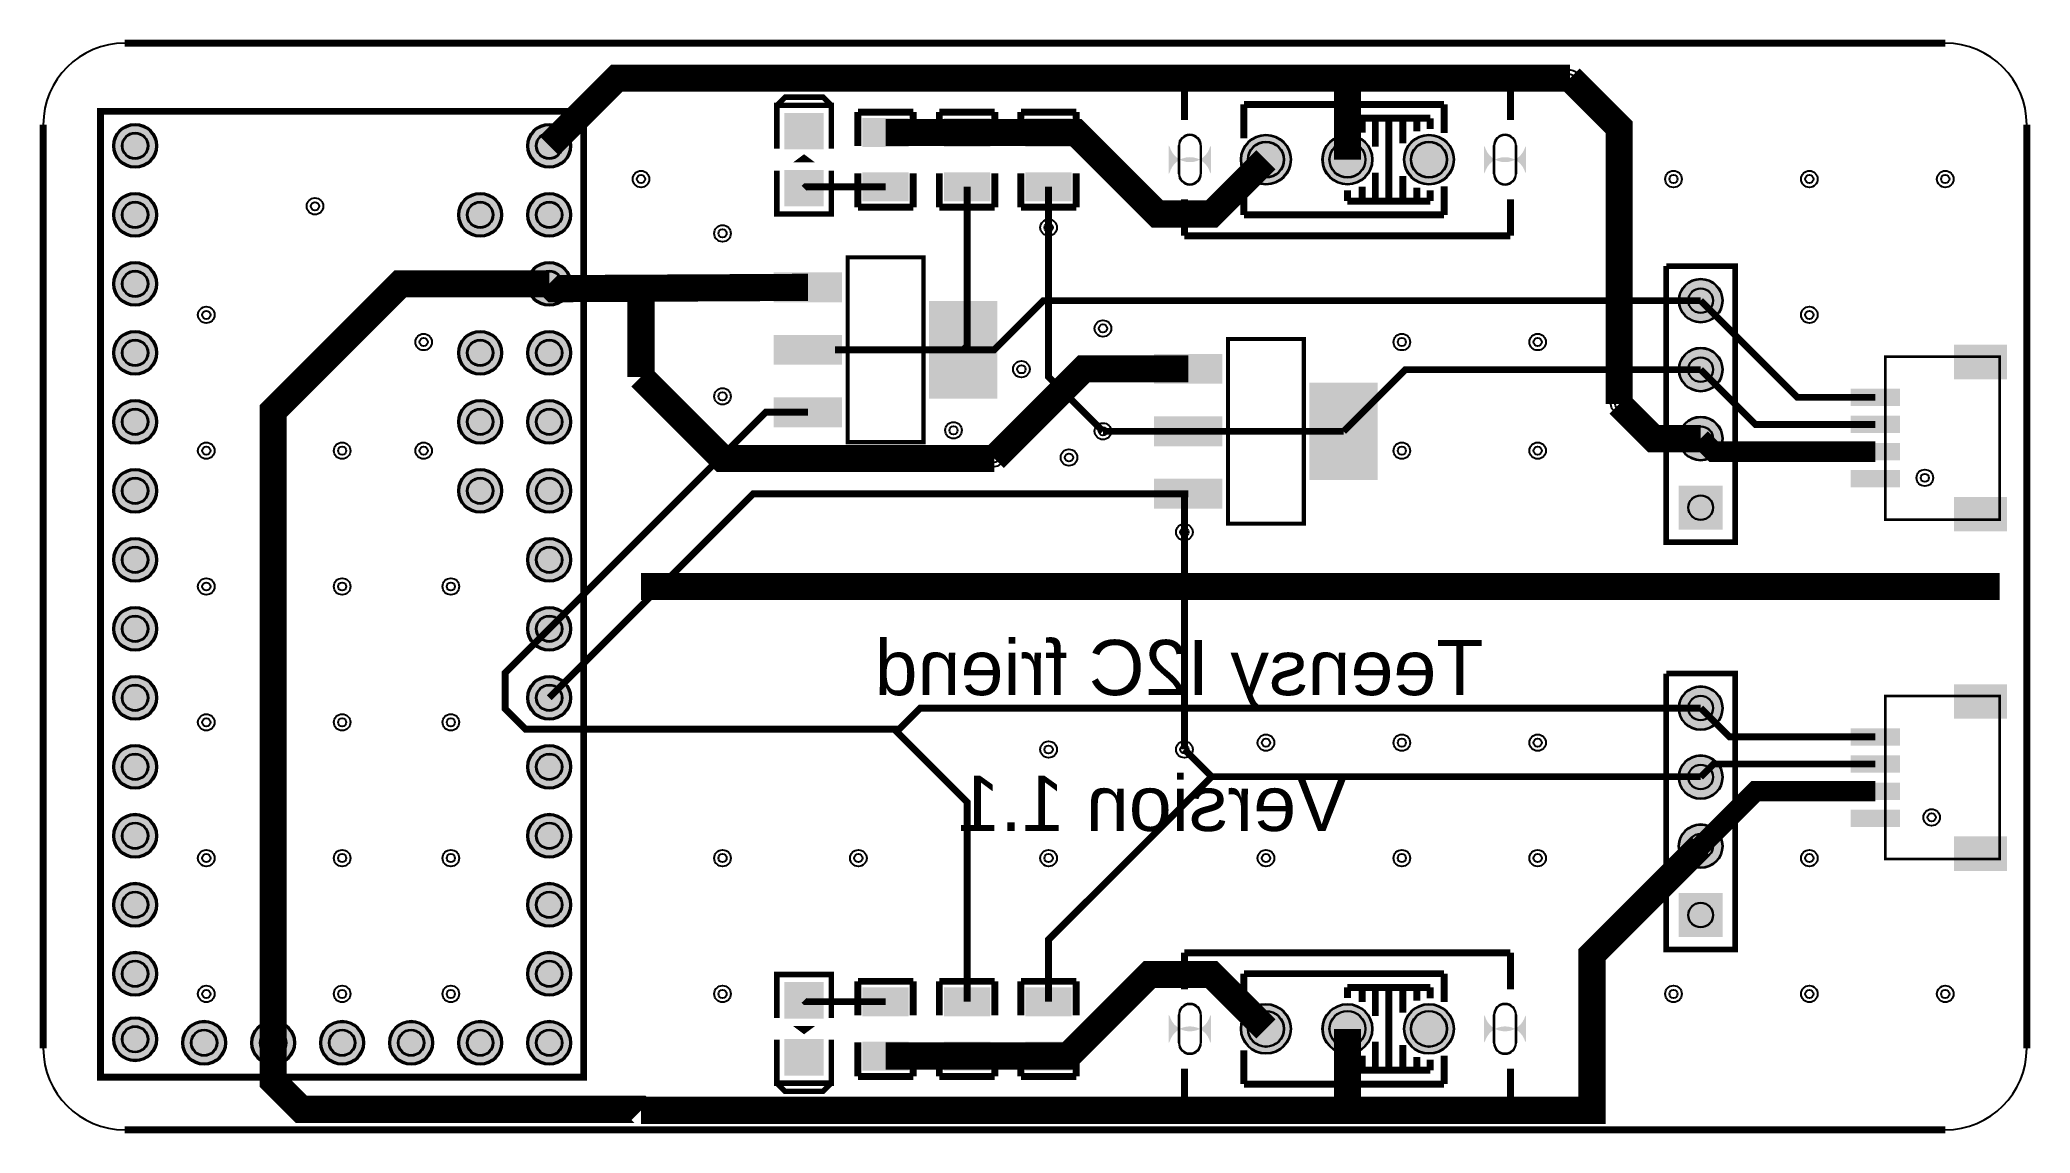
# Model space of a CAD drawing. Header units: millimetres. Extents: x -0.1 to 73.1, y -0.1 to 40.1.
import ezdxf

# ---------------------------------------------------------------- set-up
doc = ezdxf.new("R2010")
doc.units = ezdxf.units.MM
for name, color, linetype, true_color in [('BoardOutLine', 7, 'Continuous', 0xff00ff), ('BottomLayer', 7, 'Continuous', 0x0000ff), ('BottomSolderMaskLayer', 7, 'Continuous', 0xaa00ff), ('Document', 7, 'Continuous', 0xffffff), ('Hole', 7, 'Continuous', 0x222222), ('Multi-Layer', 7, 'Continuous', 0xc0c0c0), ('TopLayer', 7, 'Continuous', 0xff0000), ('TopPasteMaskLayer', 7, 'Continuous', 0x808080), ('TopSilkLayer', 7, 'Continuous', 0xffcc00), ('TopSolderMaskLayer', 7, 'Continuous', 0x800080)]:
    doc.layers.add(name, color=color, linetype=linetype, true_color=true_color)
doc.styles.get("Standard").update_dxf_attribs({"font": 'arial.ttf'})

msp = doc.modelspace()

# ---------------------------------------------------------------- hatches: boundary and pattern name
at = {"layer": 'BottomSolderMaskLayer'}
for points in [[(2.567, 36.224, 1), (4.193, 36.224, 1)], [(17.807, 36.224, 1), (19.433, 36.224, 1)], [(44.075, 35.714, 1), (45.925, 35.714, 1)], [(47.075, 35.714, 1), (48.925, 35.714, 1)], [(50.074, 35.714, 1), (51.925, 35.714, 1)], [(42.975, 36.231, -0.785398), (41.424, 36.231), (41.424, 35.197, -0.785398), (42.975, 35.197)], [(54.575, 36.231, -0.785398), (53.025, 36.231), (53.025, 35.197, -0.785398), (54.575, 35.197)], [(2.567, 33.684, 1), (4.193, 33.684, 1)], [(15.267, 33.684, 1), (16.893, 33.684, 1)], [(17.807, 33.684, 1), (19.433, 33.684, 1)], [(2.567, 31.144, 1), (4.193, 31.144, 1)], [(17.807, 31.144, 1), (19.433, 31.144, 1)], [(60.187, 30.524, 1), (61.813, 30.524, 1)], [(2.567, 28.604, 1), (4.193, 28.604, 1)], [(15.267, 28.604, 1), (16.893, 28.604, 1)], [(17.807, 28.604, 1), (19.433, 28.604, 1)], [(60.187, 27.984, 1), (61.813, 27.984, 1)], [(2.567, 26.064, 1), (4.193, 26.064, 1)], [(15.267, 26.064, 1), (16.893, 26.064, 1)], [(17.807, 26.064, 1), (19.433, 26.064, 1)], [(60.187, 25.444, 1), (61.813, 25.444, 1)], [(2.567, 23.524, 1), (4.193, 23.524, 1)], [(15.267, 23.524, 1), (16.893, 23.524, 1)], [(17.807, 23.524, 1), (19.433, 23.524, 1)], [(60.187, 22.091), (60.187, 23.717), (61.813, 23.717), (61.813, 22.091)], [(2.567, 20.984, 1), (4.193, 20.984, 1)], [(17.807, 20.984, 1), (19.433, 20.984, 1)], [(2.567, 18.444, 1), (4.193, 18.444, 1)], [(17.807, 18.444, 1), (19.433, 18.444, 1)], [(2.567, 15.904, 1), (4.193, 15.904, 1)], [(17.807, 15.904, 1), (19.433, 15.904, 1)], [(60.187, 15.524, 1), (61.813, 15.524, 1)], [(2.567, 13.364, 1), (4.193, 13.364, 1)], [(17.807, 13.364, 1), (19.433, 13.364, 1)], [(60.187, 12.984, 1), (61.813, 12.984, 1)], [(2.567, 10.824, 1), (4.193, 10.824, 1)], [(17.807, 10.824, 1), (19.433, 10.824, 1)], [(60.187, 10.444, 1), (61.813, 10.444, 1)], [(2.567, 8.284, 1), (4.193, 8.284, 1)], [(17.807, 8.284, 1), (19.433, 8.284, 1)], [(60.187, 7.091), (60.187, 8.717), (61.813, 8.717), (61.813, 7.091)], [(2.567, 5.744, 1), (4.193, 5.744, 1)], [(17.807, 5.744, 1), (19.433, 5.744, 1)], [(44.075, 3.714, 1), (45.925, 3.714, 1)], [(47.075, 3.714, 1), (48.925, 3.714, 1)], [(50.074, 3.714, 1), (51.925, 3.714, 1)], [(2.567, 3.331, 1), (4.193, 3.331, 1)], [(5.107, 3.204, 1), (6.733, 3.204, 1)], [(7.647, 3.204, 1), (9.273, 3.204, 1)], [(10.187, 3.204, 1), (11.813, 3.204, 1)], [(12.727, 3.204, 1), (14.353, 3.204, 1)], [(15.267, 3.204, 1), (16.893, 3.204, 1)], [(17.807, 3.204, 1), (19.433, 3.204, 1)], [(42.975, 4.231, -0.785398), (41.424, 4.231), (41.424, 3.197, -0.785398), (42.975, 3.197)], [(54.575, 4.231, -0.785398), (53.025, 4.231), (53.025, 3.197, -0.785398), (54.575, 3.197)]]:
    msp.add_hatch(color=256, dxfattribs=at).paths.add_polyline_path(points)
at = {"layer": 'Multi-Layer'}
for points in [[(2.618, 36.224, 1), (4.142, 36.224, 1)], [(17.858, 36.224, 1), (19.382, 36.224, 1)], [(42.95, 36.214, -0.785398), (41.45, 36.214), (41.45, 35.214, -0.785398), (42.95, 35.214)], [(44.1, 35.714, 1), (45.9, 35.714, 1)], [(47.1, 35.714, 1), (48.9, 35.714, 1)], [(50.1, 35.714, 1), (51.9, 35.714, 1)], [(54.55, 36.214, -0.785398), (53.05, 36.214), (53.05, 35.214, -0.785398), (54.55, 35.214)], [(2.618, 33.684, 1), (4.142, 33.684, 1)], [(15.318, 33.684, 1), (16.842, 33.684, 1)], [(17.858, 33.684, 1), (19.382, 33.684, 1)], [(2.618, 31.144, 1), (4.142, 31.144, 1)], [(17.858, 31.144, 1), (19.382, 31.144, 1)], [(60.213, 30.524, 1), (61.788, 30.524, 1)], [(2.618, 28.604, 1), (4.142, 28.604, 1)], [(15.318, 28.604, 1), (16.842, 28.604, 1)], [(17.858, 28.604, 1), (19.382, 28.604, 1)], [(60.213, 27.984, 1), (61.788, 27.984, 1)], [(2.618, 26.064, 1), (4.142, 26.064, 1)], [(15.318, 26.064, 1), (16.842, 26.064, 1)], [(17.858, 26.064, 1), (19.382, 26.064, 1)], [(60.213, 25.444, 1), (61.788, 25.444, 1)], [(2.618, 23.524, 1), (4.142, 23.524, 1)], [(15.318, 23.524, 1), (16.842, 23.524, 1)], [(17.858, 23.524, 1), (19.382, 23.524, 1)], [(60.213, 22.117), (60.213, 23.692), (61.787, 23.692), (61.787, 22.117)], [(2.618, 20.984, 1), (4.142, 20.984, 1)], [(17.858, 20.984, 1), (19.382, 20.984, 1)], [(2.618, 18.444, 1), (4.142, 18.444, 1)], [(17.858, 18.444, 1), (19.382, 18.444, 1)], [(2.618, 15.904, 1), (4.142, 15.904, 1)], [(17.858, 15.904, 1), (19.382, 15.904, 1)], [(60.213, 15.524, 1), (61.788, 15.524, 1)], [(2.618, 13.364, 1), (4.142, 13.364, 1)], [(17.858, 13.364, 1), (19.382, 13.364, 1)], [(60.213, 12.984, 1), (61.788, 12.984, 1)], [(2.618, 10.824, 1), (4.142, 10.824, 1)], [(17.858, 10.824, 1), (19.382, 10.824, 1)], [(60.213, 10.444, 1), (61.788, 10.444, 1)], [(2.618, 8.284, 1), (4.142, 8.284, 1)], [(17.858, 8.284, 1), (19.382, 8.284, 1)], [(60.213, 7.117), (60.213, 8.692), (61.787, 8.692), (61.787, 7.117)], [(2.618, 5.744, 1), (4.142, 5.744, 1)], [(17.858, 5.744, 1), (19.382, 5.744, 1)], [(44.1, 3.714, 1), (45.9, 3.714, 1)], [(47.1, 3.714, 1), (48.9, 3.714, 1)], [(50.1, 3.714, 1), (51.9, 3.714, 1)], [(2.618, 3.331, 1), (4.142, 3.331, 1)], [(5.158, 3.204, 1), (6.682, 3.204, 1)], [(7.698, 3.204, 1), (9.222, 3.204, 1)], [(10.238, 3.204, 1), (11.762, 3.204, 1)], [(12.778, 3.204, 1), (14.302, 3.204, 1)], [(15.318, 3.204, 1), (16.842, 3.204, 1)], [(17.858, 3.204, 1), (19.382, 3.204, 1)], [(42.95, 4.214, -0.785398), (41.45, 4.214), (41.45, 3.214, -0.785398), (42.95, 3.214)], [(54.55, 4.214, -0.785398), (53.05, 4.214), (53.05, 3.214, -0.785398), (54.55, 3.214)]]:
    msp.add_hatch(color=256, dxfattribs=at).paths.add_polyline_path(points)
at = {"layer": 'TopLayer'}
for points in [[(27.3, 36.114), (27.3, 37.415), (28.7, 37.415), (28.7, 36.114)], [(30.225, 36.214), (30.225, 37.214), (31.775, 37.214), (31.775, 36.214)], [(33.225, 36.215), (33.225, 37.215), (34.775, 37.215), (34.775, 36.215)], [(36.224, 36.215), (36.224, 37.215), (37.774, 37.215), (37.774, 36.215)], [(27.3, 34.014), (27.3, 35.314), (28.7, 35.314), (28.7, 34.014)], [(30.225, 34.214), (30.225, 35.214), (31.775, 35.214), (31.775, 34.214)], [(33.225, 34.215), (33.225, 35.215), (34.775, 35.215), (34.775, 34.215)], [(36.224, 34.215), (36.224, 35.215), (37.774, 35.215), (37.774, 34.215)], [(26.91, 31.539), (26.91, 30.489), (29.375, 30.489), (29.375, 31.539)], [(32.625, 26.944), (32.625, 30.484), (35.09, 30.484), (35.09, 26.944)], [(26.91, 29.239), (26.91, 28.189), (29.375, 28.189), (29.375, 29.239)], [(72.2, 28.864), (72.2, 27.664), (70.4, 27.664), (70.4, 28.864)], [(40.91, 28.539), (40.91, 27.489), (43.375, 27.489), (43.375, 28.539)], [(46.625, 23.944), (46.625, 27.484), (49.09, 27.484), (49.09, 23.944)], [(68.2, 27.264), (68.2, 26.664), (66.65, 26.664), (66.65, 27.264)], [(26.91, 26.939), (26.91, 25.889), (29.375, 25.889), (29.375, 26.939)], [(40.91, 26.239), (40.91, 25.189), (43.375, 25.189), (43.375, 26.239)], [(68.2, 26.264), (68.2, 25.664), (66.65, 25.664), (66.65, 26.264)], [(68.2, 25.264), (68.2, 24.664), (66.65, 24.664), (66.65, 25.264)], [(68.2, 24.264), (68.2, 23.664), (66.65, 23.664), (66.65, 24.264)], [(40.91, 23.939), (40.91, 22.889), (43.375, 22.889), (43.375, 23.939)], [(72.2, 23.264), (72.2, 22.064), (70.4, 22.064), (70.4, 23.264)], [(72.2, 16.364), (72.2, 15.164), (70.4, 15.164), (70.4, 16.364)], [(68.2, 14.764), (68.2, 14.164), (66.65, 14.164), (66.65, 14.764)], [(68.2, 13.764), (68.2, 13.164), (66.65, 13.164), (66.65, 13.764)], [(68.2, 12.764), (68.2, 12.164), (66.65, 12.164), (66.65, 12.764)], [(68.2, 11.764), (68.2, 11.164), (66.65, 11.164), (66.65, 11.764)], [(72.2, 10.764), (72.2, 9.564), (70.4, 9.564), (70.4, 10.764)], [(28.7, 5.415), (28.7, 4.114), (27.3, 4.114), (27.3, 5.415)], [(31.775, 5.214), (31.775, 4.214), (30.225, 4.214), (30.225, 5.214)], [(34.775, 5.213), (34.775, 4.213), (33.225, 4.213), (33.225, 5.213)], [(37.774, 5.213), (37.774, 4.213), (36.224, 4.213), (36.224, 5.213)], [(28.7, 3.314), (28.7, 2.014), (27.3, 2.014), (27.3, 3.314)], [(31.775, 3.214), (31.775, 2.214), (30.225, 2.214), (30.225, 3.214)], [(34.775, 3.213), (34.775, 2.213), (33.225, 2.213), (33.225, 3.213)], [(37.774, 3.213), (37.774, 2.213), (36.224, 2.213), (36.224, 3.213)]]:
    msp.add_hatch(color=256, dxfattribs=at).paths.add_polyline_path(points)
at = {"layer": 'TopPasteMaskLayer'}
for points in [[(27.3, 36.114), (27.3, 37.415), (28.7, 37.415), (28.7, 36.114)], [(30.225, 36.214), (30.225, 37.214), (31.775, 37.214), (31.775, 36.214)], [(33.225, 36.215), (33.225, 37.215), (34.775, 37.215), (34.775, 36.215)], [(36.224, 36.215), (36.224, 37.215), (37.774, 37.215), (37.774, 36.215)], [(27.3, 34.014), (27.3, 35.314), (28.7, 35.314), (28.7, 34.014)], [(30.225, 34.214), (30.225, 35.214), (31.775, 35.214), (31.775, 34.214)], [(33.225, 34.215), (33.225, 35.215), (34.775, 35.215), (34.775, 34.215)], [(36.224, 34.215), (36.224, 35.215), (37.774, 35.215), (37.774, 34.215)], [(26.91, 31.539), (26.91, 30.489), (29.375, 30.489), (29.375, 31.539)], [(32.625, 26.944), (32.625, 30.484), (35.09, 30.484), (35.09, 26.944)], [(26.91, 29.239), (26.91, 28.189), (29.375, 28.189), (29.375, 29.239)], [(72.2, 28.864), (72.2, 27.664), (70.4, 27.664), (70.4, 28.864)], [(40.91, 28.539), (40.91, 27.489), (43.375, 27.489), (43.375, 28.539)], [(46.625, 23.944), (46.625, 27.484), (49.09, 27.484), (49.09, 23.944)], [(68.2, 27.264), (68.2, 26.664), (66.65, 26.664), (66.65, 27.264)], [(26.91, 26.939), (26.91, 25.889), (29.375, 25.889), (29.375, 26.939)], [(40.91, 26.239), (40.91, 25.189), (43.375, 25.189), (43.375, 26.239)], [(68.2, 26.264), (68.2, 25.664), (66.65, 25.664), (66.65, 26.264)], [(68.2, 25.264), (68.2, 24.664), (66.65, 24.664), (66.65, 25.264)], [(68.2, 24.264), (68.2, 23.664), (66.65, 23.664), (66.65, 24.264)], [(40.91, 23.939), (40.91, 22.889), (43.375, 22.889), (43.375, 23.939)], [(72.2, 23.264), (72.2, 22.064), (70.4, 22.064), (70.4, 23.264)], [(72.2, 16.364), (72.2, 15.164), (70.4, 15.164), (70.4, 16.364)], [(68.2, 14.764), (68.2, 14.164), (66.65, 14.164), (66.65, 14.764)], [(68.2, 13.764), (68.2, 13.164), (66.65, 13.164), (66.65, 13.764)], [(68.2, 12.764), (68.2, 12.164), (66.65, 12.164), (66.65, 12.764)], [(68.2, 11.764), (68.2, 11.164), (66.65, 11.164), (66.65, 11.764)], [(72.2, 10.764), (72.2, 9.564), (70.4, 9.564), (70.4, 10.764)], [(28.7, 5.415), (28.7, 4.114), (27.3, 4.114), (27.3, 5.415)], [(31.775, 5.214), (31.775, 4.214), (30.225, 4.214), (30.225, 5.214)], [(34.775, 5.213), (34.775, 4.213), (33.225, 4.213), (33.225, 5.213)], [(37.774, 5.213), (37.774, 4.213), (36.224, 4.213), (36.224, 5.213)], [(28.7, 3.314), (28.7, 2.014), (27.3, 2.014), (27.3, 3.314)], [(31.775, 3.214), (31.775, 2.214), (30.225, 2.214), (30.225, 3.214)], [(34.775, 3.213), (34.775, 2.213), (33.225, 2.213), (33.225, 3.213)], [(37.774, 3.213), (37.774, 2.213), (36.224, 2.213), (36.224, 3.213)]]:
    msp.add_hatch(color=256, dxfattribs=at).paths.add_polyline_path(points)
at = {"layer": 'TopSilkLayer'}
for points in [[(27.6, 35.614), (28.4, 35.614), (28, 35.914)], [(28.4, 3.814), (27.6, 3.814), (28, 3.514)]]:
    msp.add_hatch(color=256, dxfattribs=at).paths.add_polyline_path(points)
at = {"layer": 'TopSolderMaskLayer'}
for points in [[(27.273, 36.091), (27.273, 37.438), (28.727, 37.438), (28.727, 36.091)], [(2.567, 36.224, 1), (4.193, 36.224, 1)], [(17.807, 36.224, 1), (19.433, 36.224, 1)], [(30.146, 36.182), (30.146, 37.247), (31.854, 37.247), (31.854, 36.182)], [(33.146, 36.182), (33.146, 37.248), (34.853, 37.248), (34.853, 36.182)], [(36.146, 36.182), (36.146, 37.248), (37.853, 37.248), (37.853, 36.182)], [(44.075, 35.714, 1), (45.925, 35.714, 1)], [(47.075, 35.714, 1), (48.925, 35.714, 1)], [(50.074, 35.714, 1), (51.925, 35.714, 1)], [(42.975, 36.231, -0.785398), (41.424, 36.231), (41.424, 35.197, -0.785398), (42.975, 35.197)], [(54.575, 36.231, -0.785398), (53.025, 36.231), (53.025, 35.197, -0.785398), (54.575, 35.197)], [(27.273, 33.99), (27.273, 35.338), (28.727, 35.338), (28.727, 33.99)], [(30.146, 34.182), (30.146, 35.247), (31.854, 35.247), (31.854, 34.182)], [(33.146, 34.182), (33.146, 35.248), (34.853, 35.248), (34.853, 34.182)], [(36.146, 34.182), (36.146, 35.248), (37.853, 35.248), (37.853, 34.182)], [(2.567, 33.684, 1), (4.193, 33.684, 1)], [(15.267, 33.684, 1), (16.893, 33.684, 1)], [(17.807, 33.684, 1), (19.433, 33.684, 1)], [(2.567, 31.144, 1), (4.193, 31.144, 1)], [(17.807, 31.144, 1), (19.433, 31.144, 1)], [(26.885, 31.565), (26.885, 30.464), (29.4, 30.464), (29.4, 31.565)], [(60.187, 30.524, 1), (61.813, 30.524, 1)], [(32.6, 26.919), (32.6, 30.51), (35.115, 30.51), (35.115, 26.919)], [(2.567, 28.604, 1), (4.193, 28.604, 1)], [(15.267, 28.604, 1), (16.893, 28.604, 1)], [(17.807, 28.604, 1), (19.433, 28.604, 1)], [(26.885, 29.265), (26.885, 28.164), (29.4, 28.164), (29.4, 29.265)], [(60.187, 27.984, 1), (61.813, 27.984, 1)], [(72.276, 28.898), (72.276, 27.63), (70.324, 27.63), (70.324, 28.898)], [(40.885, 28.565), (40.885, 27.464), (43.4, 27.464), (43.4, 28.565)], [(46.6, 23.919), (46.6, 27.51), (49.115, 27.51), (49.115, 23.919)], [(68.331, 27.284), (68.331, 26.645), (66.519, 26.645), (66.519, 27.284)], [(2.567, 26.064, 1), (4.193, 26.064, 1)], [(15.267, 26.064, 1), (16.893, 26.064, 1)], [(17.807, 26.064, 1), (19.433, 26.064, 1)], [(26.885, 26.965), (26.885, 25.864), (29.4, 25.864), (29.4, 26.965)], [(40.885, 26.265), (40.885, 25.164), (43.4, 25.164), (43.4, 26.265)], [(60.187, 25.444, 1), (61.813, 25.444, 1)], [(68.331, 26.284), (68.331, 25.645), (66.519, 25.645), (66.519, 26.284)], [(68.331, 25.284), (68.331, 24.645), (66.519, 24.645), (66.519, 25.284)], [(2.567, 23.524, 1), (4.193, 23.524, 1)], [(15.267, 23.524, 1), (16.893, 23.524, 1)], [(17.807, 23.524, 1), (19.433, 23.524, 1)], [(68.331, 24.284), (68.331, 23.645), (66.519, 23.645), (66.519, 24.284)], [(40.885, 23.965), (40.885, 22.864), (43.4, 22.864), (43.4, 23.965)], [(60.187, 22.091), (60.187, 23.717), (61.813, 23.717), (61.813, 22.091)], [(72.276, 23.298), (72.276, 22.03), (70.324, 22.03), (70.324, 23.298)], [(2.567, 20.984, 1), (4.193, 20.984, 1)], [(17.807, 20.984, 1), (19.433, 20.984, 1)], [(2.567, 18.444, 1), (4.193, 18.444, 1)], [(17.807, 18.444, 1), (19.433, 18.444, 1)], [(2.567, 15.904, 1), (4.193, 15.904, 1)], [(17.807, 15.904, 1), (19.433, 15.904, 1)], [(60.187, 15.524, 1), (61.813, 15.524, 1)], [(72.276, 16.398), (72.276, 15.13), (70.324, 15.13), (70.324, 16.398)], [(68.331, 14.784), (68.331, 14.145), (66.519, 14.145), (66.519, 14.784)], [(2.567, 13.364, 1), (4.193, 13.364, 1)], [(17.807, 13.364, 1), (19.433, 13.364, 1)], [(60.187, 12.984, 1), (61.813, 12.984, 1)], [(68.331, 13.784), (68.331, 13.145), (66.519, 13.145), (66.519, 13.784)], [(68.331, 12.784), (68.331, 12.145), (66.519, 12.145), (66.519, 12.784)], [(68.331, 11.784), (68.331, 11.145), (66.519, 11.145), (66.519, 11.784)], [(2.567, 10.824, 1), (4.193, 10.824, 1)], [(17.807, 10.824, 1), (19.433, 10.824, 1)], [(60.187, 10.444, 1), (61.813, 10.444, 1)], [(72.276, 10.798), (72.276, 9.53), (70.324, 9.53), (70.324, 10.798)], [(2.567, 8.284, 1), (4.193, 8.284, 1)], [(17.807, 8.284, 1), (19.433, 8.284, 1)], [(60.187, 7.091), (60.187, 8.717), (61.813, 8.717), (61.813, 7.091)], [(2.567, 5.744, 1), (4.193, 5.744, 1)], [(17.807, 5.744, 1), (19.433, 5.744, 1)], [(28.727, 5.438), (28.727, 4.091), (27.273, 4.091), (27.273, 5.438)], [(31.854, 5.247), (31.854, 4.181), (30.146, 4.181), (30.146, 5.247)], [(34.853, 5.246), (34.853, 4.181), (33.146, 4.181), (33.146, 5.246)], [(37.853, 5.246), (37.853, 4.181), (36.146, 4.181), (36.146, 5.246)], [(44.075, 3.714, 1), (45.925, 3.714, 1)], [(47.075, 3.714, 1), (48.925, 3.714, 1)], [(50.074, 3.714, 1), (51.925, 3.714, 1)], [(2.567, 3.331, 1), (4.193, 3.331, 1)], [(5.107, 3.204, 1), (6.733, 3.204, 1)], [(7.647, 3.204, 1), (9.273, 3.204, 1)], [(10.187, 3.204, 1), (11.813, 3.204, 1)], [(12.727, 3.204, 1), (14.353, 3.204, 1)], [(15.267, 3.204, 1), (16.893, 3.204, 1)], [(17.807, 3.204, 1), (19.433, 3.204, 1)], [(42.975, 4.231, -0.785398), (41.424, 4.231), (41.424, 3.197, -0.785398), (42.975, 3.197)], [(54.575, 4.231, -0.785398), (53.025, 4.231), (53.025, 3.197, -0.785398), (54.575, 3.197)], [(28.727, 3.338), (28.727, 1.99), (27.273, 1.99), (27.273, 3.338)], [(31.854, 3.247), (31.854, 2.181), (30.146, 2.181), (30.146, 3.247)], [(34.853, 3.246), (34.853, 2.181), (33.146, 2.181), (33.146, 3.246)], [(37.853, 3.246), (37.853, 2.181), (36.146, 2.181), (36.146, 3.246)]]:
    msp.add_hatch(color=256, dxfattribs=at).paths.add_polyline_path(points)

# ---------------------------------------------------------------- linework, layer by layer
at = {"layer": 'BoardOutLine', "const_width": 0.254}
for points in [[(3, 40), (70, 40)], [(0, 3), (0, 37)], [(73, 37), (73, 3)], [(70, 0), (3, 0)]]:
    msp.add_lwpolyline(points, dxfattribs=at)
at = {"layer": 'BoardOutLine'}
for centre, start, end in [((3, 37), 90, 180), ((70, 37), 360, 90), ((3, 3), 180, 270), ((70, 3), 270, 0)]:
    msp.add_arc(centre, 3, start, end, dxfattribs=at)
at = {"layer": 'BottomLayer'}
for points, const_width in [([(56.191, 38.714), (58, 36.905), (58, 26.714)], 1), ([(39, 25.714), (37, 27.714), (37, 33.214)], 0.254), ([(22, 30.964), (22, 27.714)], 1), ([(28.105, 24.714), (25, 24.714), (22, 27.714)], 1), ([(35, 24.714), (28.105, 24.714)], 1), ([(42, 14), (42, 14), (42, 22)], 0.254), ([(42, 14), (42, 15.116)], 0.254), ([(42, 14), (42, 15.116)], 0.254)]:
    msp.add_lwpolyline(points, dxfattribs=dict(at, const_width=const_width))
at = {"layer": 'BottomSolderMaskLayer'}
for points in [[(41.792, 35.197), (41.792, 36.231)], [(42.608, 35.197), (42.608, 36.231)], [(53.392, 35.197), (53.392, 36.231)], [(54.208, 35.197), (54.208, 36.231)], [(41.792, 3.197), (41.792, 4.231)], [(42.608, 3.197), (42.608, 4.231)], [(53.392, 3.197), (53.392, 4.231)], [(54.208, 3.197), (54.208, 4.231)]]:
    msp.add_lwpolyline(points, close=True, dxfattribs=at)
for centre, radius in [((3.38, 36.224), 0.813), ((3.38, 36.224), 0.488), ((18.62, 36.224), 0.813), ((18.62, 36.224), 0.488), ((45, 35.714), 0.925), ((48, 35.714), 0.925), ((51, 35.714), 0.925), ((45, 35.714), 0.668), ((48, 35.714), 0.668), ((51, 35.714), 0.668), ((3.38, 33.684), 0.813), ((16.08, 33.684), 0.813), ((18.62, 33.684), 0.813), ((3.38, 33.684), 0.488), ((16.08, 33.684), 0.488), ((18.62, 33.684), 0.488), ((3.38, 31.144), 0.813), ((3.38, 31.144), 0.488), ((18.62, 31.144), 0.813), ((18.62, 31.144), 0.488), ((61, 30.524), 0.813), ((61, 30.524), 0.459), ((3.38, 28.604), 0.813), ((16.08, 28.604), 0.813), ((18.62, 28.604), 0.813), ((3.38, 28.604), 0.488), ((16.08, 28.604), 0.488), ((18.62, 28.604), 0.488), ((61, 27.984), 0.813), ((61, 27.984), 0.459), ((3.38, 26.064), 0.813), ((3.38, 26.064), 0.488), ((16.08, 26.064), 0.813), ((16.08, 26.064), 0.488), ((18.62, 26.064), 0.813), ((18.62, 26.064), 0.488), ((61, 25.444), 0.813), ((61, 25.444), 0.459), ((3.38, 23.524), 0.813), ((16.08, 23.524), 0.813), ((18.62, 23.524), 0.813), ((3.38, 23.524), 0.488), ((16.08, 23.524), 0.488), ((18.62, 23.524), 0.488), ((61, 22.904), 0.459), ((3.38, 20.984), 0.813), ((3.38, 20.984), 0.488), ((18.62, 20.984), 0.813), ((18.62, 20.984), 0.488), ((3.38, 18.444), 0.813), ((18.62, 18.444), 0.813), ((3.38, 18.444), 0.488), ((18.62, 18.444), 0.488), ((3.38, 15.904), 0.813), ((3.38, 15.904), 0.488), ((18.62, 15.904), 0.813), ((18.62, 15.904), 0.488), ((61, 15.524), 0.813), ((61, 15.524), 0.459), ((3.38, 13.364), 0.813), ((18.62, 13.364), 0.813), ((3.38, 13.364), 0.488), ((18.62, 13.364), 0.488), ((61, 12.984), 0.813), ((61, 12.984), 0.459), ((3.38, 10.824), 0.813), ((3.38, 10.824), 0.488), ((18.62, 10.824), 0.813), ((18.62, 10.824), 0.488), ((61, 10.444), 0.813), ((61, 10.444), 0.459), ((3.38, 8.284), 0.813), ((18.62, 8.284), 0.813), ((3.38, 8.284), 0.488), ((18.62, 8.284), 0.488), ((61, 7.904), 0.459), ((3.38, 5.744), 0.813), ((3.38, 5.744), 0.488), ((18.62, 5.744), 0.813), ((18.62, 5.744), 0.488), ((45, 3.714), 0.925), ((48, 3.714), 0.925), ((51, 3.714), 0.925), ((3.38, 3.331), 0.813), ((3.38, 3.331), 0.488), ((5.92, 3.204), 0.813), ((5.92, 3.204), 0.488), ((8.46, 3.204), 0.813), ((8.46, 3.204), 0.488), ((11, 3.204), 0.813), ((11, 3.204), 0.488), ((13.54, 3.204), 0.813), ((13.54, 3.204), 0.488), ((16.08, 3.204), 0.813), ((16.08, 3.204), 0.488), ((18.62, 3.204), 0.813), ((18.62, 3.204), 0.488), ((45, 3.714), 0.668), ((48, 3.714), 0.668), ((51, 3.714), 0.668)]:
    msp.add_circle(centre, radius, dxfattribs=at)
for centre, start, end in [((42.2, 36.231), 360, 540), ((53.8, 36.231), 360, 540), ((42.2, 35.197), 540, 360), ((53.8, 35.197), 540, 360), ((42.2, 4.231), 360, 540), ((53.8, 4.231), 360, 540), ((42.2, 3.197), 540, 360), ((53.8, 3.197), 540, 360)]:
    msp.add_arc(centre, 0.408, start, end, dxfattribs=at)
at = {"layer": 'Document'}
for centre in [(26.771, 30.991), (40.771, 27.991)]:
    msp.add_circle(centre, 0.25, dxfattribs=at)
at = {"layer": 'Hole'}
for centre in [(56.191, 38.714), (22, 35), (60, 35), (65, 35), (70, 35), (10, 34), (25, 33), (37, 33.214), (22, 30.964), (6, 30), (65, 30), (39, 29.5), (14, 29), (50, 29), (55, 29), (36, 28), (25, 27), (58, 26.714), (33.5, 25.75), (39, 25.714), (6, 25), (11, 25), (14, 25), (50, 25), (55, 25), (35, 24.714), (37.75, 24.75), (69.25, 24), (42, 22), (6, 20), (11, 20), (15, 20), (25, 20), (30, 20), (35, 20), (40, 20), (45, 20), (50, 20), (56, 20), (60, 20), (65, 20), (70, 20), (6, 15), (11, 15), (15, 15), (37, 14), (42, 14), (45, 14.25), (50, 14.25), (55, 14.25), (69.5, 11.5), (6, 10), (11, 10), (15, 10), (25, 10), (30, 10), (37, 10), (45, 10), (50, 10), (55, 10), (65, 10), (6, 5), (11, 5), (15, 5), (25, 5), (60, 5), (65, 5), (70, 5)]:
    msp.add_circle(centre, 0.152, dxfattribs=at)
at = {"layer": 'Multi-Layer'}
for points in [[(41.8, 35.214), (41.8, 36.214)], [(42.6, 35.214), (42.6, 36.214)], [(53.4, 35.214), (53.4, 36.214)], [(54.2, 35.214), (54.2, 36.214)], [(41.8, 3.214), (41.8, 4.214)], [(42.6, 3.214), (42.6, 4.214)], [(53.4, 3.214), (53.4, 4.214)], [(54.2, 3.214), (54.2, 4.214)]]:
    msp.add_lwpolyline(points, close=True, dxfattribs=at)
for centre, radius in [((56.191, 38.714), 0.305), ((3.38, 36.224), 0.762), ((3.38, 36.224), 0.457), ((18.62, 36.224), 0.762), ((18.62, 36.224), 0.457), ((45, 35.714), 0.9), ((45, 35.714), 0.65), ((48, 35.714), 0.9), ((48, 35.714), 0.65), ((51, 35.714), 0.9), ((51, 35.714), 0.65), ((22, 35), 0.305), ((60, 35), 0.305), ((65, 35), 0.305), ((70, 35), 0.305), ((3.38, 33.684), 0.762), ((16.08, 33.684), 0.762), ((18.62, 33.684), 0.762), ((3.38, 33.684), 0.457), ((10, 34), 0.305), ((16.08, 33.684), 0.457), ((18.62, 33.684), 0.457), ((25, 33), 0.305), ((37, 33.214), 0.305), ((3.38, 31.144), 0.762), ((3.38, 31.144), 0.457), ((18.62, 31.144), 0.762), ((18.62, 31.144), 0.457), ((22, 30.964), 0.305), ((61, 30.524), 0.787), ((61, 30.524), 0.445), ((6, 30), 0.305), ((65, 30), 0.305), ((3.38, 28.604), 0.762), ((14, 29), 0.305), ((16.08, 28.604), 0.762), ((18.62, 28.604), 0.762), ((39, 29.5), 0.305), ((50, 29), 0.305), ((55, 29), 0.305), ((3.38, 28.604), 0.457), ((16.08, 28.604), 0.457), ((18.62, 28.604), 0.457), ((61, 27.984), 0.787), ((36, 28), 0.305), ((61, 27.984), 0.445), ((25, 27), 0.305), ((3.38, 26.064), 0.762), ((3.38, 26.064), 0.457), ((16.08, 26.064), 0.762), ((16.08, 26.064), 0.457), ((18.62, 26.064), 0.762), ((18.62, 26.064), 0.457), ((58, 26.714), 0.305), ((33.5, 25.75), 0.305), ((39, 25.714), 0.305), ((61, 25.444), 0.787), ((61, 25.444), 0.445), ((6, 25), 0.305), ((11, 25), 0.305), ((14, 25), 0.305), ((35, 24.714), 0.305), ((37.75, 24.75), 0.305), ((50, 25), 0.305), ((55, 25), 0.305), ((3.38, 23.524), 0.762), ((16.08, 23.524), 0.762), ((18.62, 23.524), 0.762), ((69.25, 24), 0.305), ((3.38, 23.524), 0.457), ((16.08, 23.524), 0.457), ((18.62, 23.524), 0.457), ((61, 22.904), 0.445), ((42, 22), 0.305), ((3.38, 20.984), 0.762), ((3.38, 20.984), 0.457), ((18.62, 20.984), 0.762), ((18.62, 20.984), 0.457), ((6, 20), 0.305), ((11, 20), 0.305), ((15, 20), 0.305), ((25, 20), 0.305), ((30, 20), 0.305), ((35, 20), 0.305), ((40, 20), 0.305), ((45, 20), 0.305), ((50, 20), 0.305), ((56, 20), 0.305), ((60, 20), 0.305), ((65, 20), 0.305), ((70, 20), 0.305), ((3.38, 18.444), 0.762), ((18.62, 18.444), 0.762), ((3.38, 18.444), 0.457), ((18.62, 18.444), 0.457), ((3.38, 15.904), 0.762), ((3.38, 15.904), 0.457), ((18.62, 15.904), 0.762), ((18.62, 15.904), 0.457), ((61, 15.524), 0.787), ((61, 15.524), 0.445), ((6, 15), 0.305), ((11, 15), 0.305), ((15, 15), 0.305), ((3.38, 13.364), 0.762), ((18.62, 13.364), 0.762), ((37, 14), 0.305), ((42, 14), 0.305), ((45, 14.25), 0.305), ((50, 14.25), 0.305), ((55, 14.25), 0.305), ((3.38, 13.364), 0.457), ((18.62, 13.364), 0.457), ((61, 12.984), 0.787), ((61, 12.984), 0.445), ((69.5, 11.5), 0.305), ((3.38, 10.824), 0.762), ((3.38, 10.824), 0.457), ((18.62, 10.824), 0.762), ((18.62, 10.824), 0.457), ((61, 10.444), 0.787), ((6, 10), 0.305), ((11, 10), 0.305), ((15, 10), 0.305), ((25, 10), 0.305), ((30, 10), 0.305), ((37, 10), 0.305), ((45, 10), 0.305), ((50, 10), 0.305), ((55, 10), 0.305), ((61, 10.444), 0.445), ((65, 10), 0.305), ((3.38, 8.284), 0.762), ((18.62, 8.284), 0.762), ((3.38, 8.284), 0.457), ((18.62, 8.284), 0.457), ((61, 7.904), 0.445), ((3.38, 5.744), 0.762), ((3.38, 5.744), 0.457), ((18.62, 5.744), 0.762), ((18.62, 5.744), 0.457), ((6, 5), 0.305), ((11, 5), 0.305), ((15, 5), 0.305), ((25, 5), 0.305), ((60, 5), 0.305), ((65, 5), 0.305), ((70, 5), 0.305), ((45, 3.714), 0.9), ((48, 3.714), 0.9), ((51, 3.714), 0.9), ((3.38, 3.331), 0.762), ((3.38, 3.331), 0.457), ((5.92, 3.204), 0.762), ((8.46, 3.204), 0.762), ((11, 3.204), 0.762), ((13.54, 3.204), 0.762), ((16.08, 3.204), 0.762), ((18.62, 3.204), 0.762), ((45, 3.714), 0.65), ((48, 3.714), 0.65), ((51, 3.714), 0.65), ((5.92, 3.204), 0.457), ((8.46, 3.204), 0.457), ((11, 3.204), 0.457), ((13.54, 3.204), 0.457), ((16.08, 3.204), 0.457), ((18.62, 3.204), 0.457)]:
    msp.add_circle(centre, radius, dxfattribs=at)
for centre, start, end in [((42.2, 36.214), 360, 540), ((53.8, 36.214), 360, 540), ((42.2, 35.214), 540, 360), ((53.8, 35.214), 540, 360), ((42.2, 4.214), 360, 540), ((53.8, 4.214), 360, 540), ((42.2, 3.214), 540, 360), ((53.8, 3.214), 540, 360)]:
    msp.add_arc(centre, 0.4, start, end, dxfattribs=at)
at = {"layer": 'TopLayer'}
for points, const_width in [([(18.62, 36.224), (21.11, 38.714), (56.191, 38.714)], 1), ([(48, 35.714), (48, 38.714)], 1), ([(31, 36.714), (37, 36.714)], 1), ([(37, 36.714), (38, 36.714), (41, 33.714), (43, 33.714), (45, 35.714)], 1), ([(28, 34.664), (28.05, 34.714), (31, 34.714)], 0.254), ([(33.858, 28.714), (34, 28.857), (34, 34.714)], 0.254), ([(37, 33.214), (37, 34.714)], 0.254), ([(18.62, 31.144), (13.144, 31.144), (8.46, 26.46), (8.46, 3.204)], 1), ([(18.62, 31.144), (18.8, 30.964), (28.143, 31.014)], 1), ([(33.858, 28.714), (35, 28.714), (36.81, 30.524), (61, 30.524)], 0.254), ([(67.425, 26.964), (64.56, 26.964), (61, 30.524)], 0.254), ([(29.143, 28.714), (33.857, 28.714)], 0.254), ([(35, 24.714), (38.3, 28.014), (42.143, 28.014)], 1), ([(47.858, 25.714), (50.127, 27.984), (61, 27.984)], 0.254), ([(67.425, 25.964), (63.02, 25.964), (61, 27.984)], 0.254), ([(58, 26.714), (59.27, 25.444), (61, 25.444)], 1), ([(18.62, 18.444), (26.59, 26.414), (28.143, 26.414)], 0.254), ([(39, 25.714), (47.857, 25.714)], 0.254), ([(61, 25.444), (61.48, 24.964), (67.425, 24.964)], 0.75), ([(18.62, 15.904), (26.13, 23.414), (42.142, 23.414)], 0.254), ([(42, 22), (42, 23.414), (42.143, 23.414)], 0.254), ([(18.621, 18.445), (17, 16.825), (17, 15.499), (17.75, 14.75), (31.501, 14.75), (32.273, 15.524), (61.001, 15.524)], 0.254), ([(67.425, 14.464), (62.06, 14.464), (61, 15.524)], 0.254), ([(31.501, 14.75), (21.966, 14.75)], 0.254), ([(31.314, 14.75), (34, 12.064), (34, 4.714)], 0.254), ([(61.001, 13), (43, 13), (41.999, 14)], 0.254), ([(67.425, 13.464), (61.48, 13.464), (61, 12.984)], 0.254), ([(43, 13), (37, 7), (37, 4.714)], 0.254), ([(61, 10.444), (63.02, 12.464), (67.425, 12.464)], 0.75), ([(22, 0.714), (57, 0.714), (57, 6.444), (61, 10.444)], 1), ([(34, 2.715), (37.714, 2.715), (40.714, 5.715), (43, 5.715), (44.999, 3.713)], 1), ([(28, 4.765), (28.05, 4.714), (31, 4.714)], 0.254), ([(22, 0.714), (21.964, 0.75), (9.5, 0.75), (8.46, 1.79), (8.46, 3.204)], 1), ([(48, 3.714), (48, 0.714)], 1), ([(31, 2.714), (34, 2.714)], 1)]:
    msp.add_lwpolyline(points, dxfattribs=dict(at, const_width=const_width))
at = {"layer": 'TopSilkLayer'}
for points, const_width in [([(27, 37.714), (27, 37.714), (27.3, 38.014), (28.7, 38.014), (28.7, 38.014), (29, 37.714)], 0.2), ([(42, 38.514), (54, 38.514)], 0.254), ([(42, 37.175), (42, 38.514)], 0.254), ([(54, 37.175), (54, 38.514)], 0.254), ([(27, 36.114), (27, 37.714), (29, 37.714), (29, 36.114)], 0.2), ([(29.98, 36.214), (29.98, 37.464)], 0.254), ([(29.98, 37.464), (32.02, 37.464)], 0.254), ([(32.02, 36.214), (32.02, 37.464)], 0.254), ([(32.98, 36.215), (32.98, 37.465)], 0.254), ([(32.98, 37.465), (35.02, 37.465)], 0.254), ([(35.02, 36.215), (35.02, 37.465)], 0.254), ([(35.979, 36.215), (35.979, 37.465)], 0.254), ([(35.979, 37.465), (38.019, 37.465)], 0.254), ([(38.019, 36.215), (38.019, 37.465)], 0.254), ([(44.19, 37.746), (51.556, 37.746)], 0.254), ([(44.19, 36.503), (44.19, 37.746)], 0.254), ([(48, 37.238), (48, 36.845)], 0.254), ([(48, 37.238), (51.048, 37.238)], 0.254), ([(48.543, 36.706), (48.543, 37.238)], 0.254), ([(49.025, 37.238), (49.025, 36.188)], 0.254), ([(49.524, 34.19), (49.524, 37.238)], 0.254), ([(50.041, 37.238), (50.041, 36.313)], 0.254), ([(50.549, 36.752), (50.549, 37.238)], 0.254), ([(51.048, 37.238), (51.048, 36.844)], 0.254), ([(51.556, 37.746), (51.556, 36.699)], 0.254), ([(29, 35.314), (29, 33.714), (27, 33.714), (27, 35.314)], 0.2), ([(29.98, 35.214), (29.98, 33.964)], 0.254), ([(32.02, 35.214), (32.02, 33.964)], 0.254), ([(32.98, 35.215), (32.98, 33.965)], 0.254), ([(35.02, 35.215), (35.02, 33.965)], 0.254), ([(35.979, 35.215), (35.979, 33.965)], 0.254), ([(38.019, 35.215), (38.019, 33.965)], 0.254), ([(49.025, 35.24), (49.025, 34.19)], 0.254), ([(50.041, 35.116), (50.041, 34.19)], 0.254), ([(44.19, 33.682), (44.19, 34.926)], 0.254), ([(48, 34.583), (48, 34.19)], 0.254), ([(48.543, 34.19), (48.543, 34.722)], 0.254), ([(50.549, 34.19), (50.549, 34.677)], 0.254), ([(51.048, 34.584), (51.048, 34.19)], 0.254), ([(51.556, 34.73), (51.556, 33.682)], 0.254), ([(29.98, 33.964), (32.02, 33.964)], 0.254), ([(32.98, 33.965), (35.02, 33.965)], 0.254), ([(35.979, 33.965), (38.019, 33.965)], 0.254), ([(42, 32.914), (42, 34.254)], 0.254), ([(51.556, 33.682), (44.19, 33.682)], 0.254), ([(51.048, 34.19), (48, 34.19)], 0.254), ([(54, 32.914), (54, 34.254)], 0.254), ([(54, 32.914), (42, 32.914)], 0.254), ([(59.73, 31.794), (62.27, 31.794), (62.27, 21.634), (59.73, 21.634), (59.73, 23.539)], 0.203), ([(59.73, 31.794), (59.73, 23.539)], 0.203), ([(72, 20), (22, 20)], 1), ([(59.73, 16.794), (62.27, 16.794), (62.27, 6.634), (59.73, 6.634), (59.73, 8.539)], 0.203), ([(59.73, 16.794), (59.73, 8.539)], 0.203), ([(42, 6.514), (54, 6.514)], 0.254), ([(42, 5.175), (42, 6.514)], 0.254), ([(54, 5.175), (54, 6.514)], 0.254), ([(44.19, 5.746), (51.556, 5.746)], 0.254), ([(44.19, 4.503), (44.19, 5.746)], 0.254), ([(51.556, 5.746), (51.556, 4.699)], 0.254), ([(27, 4.114), (27, 5.714), (29, 5.714), (29, 4.114)], 0.2), ([(29.98, 4.214), (29.98, 5.464)], 0.254), ([(32.02, 5.464), (29.98, 5.464)], 0.254), ([(32.02, 4.214), (32.02, 5.464)], 0.254), ([(35.02, 5.464), (32.98, 5.463)], 0.254), ([(32.98, 4.213), (32.98, 5.463)], 0.254), ([(35.02, 4.213), (35.02, 5.463)], 0.254), ([(38.019, 5.464), (35.979, 5.463)], 0.254), ([(35.979, 4.213), (35.979, 5.463)], 0.254), ([(38.019, 4.213), (38.019, 5.463)], 0.254), ([(48, 5.238), (48, 4.845)], 0.254), ([(48, 5.238), (51.048, 5.238)], 0.254), ([(48.543, 4.706), (48.543, 5.238)], 0.254), ([(49.025, 5.238), (49.025, 4.188)], 0.254), ([(49.524, 2.19), (49.524, 5.238)], 0.254), ([(50.041, 5.238), (50.041, 4.313)], 0.254), ([(50.549, 4.752), (50.549, 5.238)], 0.254), ([(51.048, 5.238), (51.048, 4.844)], 0.254), ([(29, 3.314), (29, 1.714), (27, 1.714), (27, 3.314)], 0.2), ([(29.98, 3.214), (29.98, 1.964)], 0.254), ([(32.02, 3.214), (32.02, 1.964)], 0.254), ([(32.98, 3.213), (32.98, 1.963)], 0.254), ([(35.02, 3.213), (35.02, 1.963)], 0.254), ([(35.979, 3.213), (35.979, 1.963)], 0.254), ([(38.019, 3.213), (38.019, 1.963)], 0.254), ([(44.19, 1.682), (44.19, 2.926)], 0.254), ([(49.025, 3.24), (49.025, 2.19)], 0.254), ([(50.041, 3.116), (50.041, 2.19)], 0.254), ([(42, 0.914), (42, 2.254)], 0.254), ([(48, 2.583), (48, 2.19)], 0.254), ([(51.048, 2.19), (48, 2.19)], 0.254), ([(48.543, 2.19), (48.543, 2.722)], 0.254), ([(50.549, 2.19), (50.549, 2.677)], 0.254), ([(51.048, 2.584), (51.048, 2.19)], 0.254), ([(51.556, 2.73), (51.556, 1.682)], 0.254), ([(54, 0.914), (54, 2.254)], 0.254), ([(29, 1.714), (29, 1.714), (28.7, 1.414), (27.3, 1.414), (27.3, 1.414), (27, 1.714)], 0.2), ([(32.02, 1.964), (29.98, 1.964)], 0.254), ([(35.02, 1.963), (32.98, 1.963)], 0.254), ([(38.019, 1.963), (35.979, 1.963)], 0.254), ([(51.556, 1.682), (44.19, 1.682)], 0.254), ([(54, 0.914), (42, 0.914)], 0.254)]:
    msp.add_lwpolyline(points, dxfattribs=dict(at, const_width=const_width))
for points, const_width in [([(19.89, 37.494), (19.89, 1.934), (2.11, 1.934), (2.11, 37.494), (19.89, 37.494)], 0.254), ([(32.396, 32.115), (32.396, 25.313), (29.604, 25.313), (29.604, 32.115), (32.396, 32.115)], 0.152), ([(46.396, 29.115), (46.396, 22.313), (43.604, 22.313), (43.604, 29.115), (46.396, 29.115)], 0.152), ([(72, 28.464), (72, 22.464), (67.8, 22.464), (67.8, 28.464), (72, 28.464)], 0.1), ([(72, 15.964), (72, 9.964), (67.8, 9.964), (67.8, 15.964), (72, 15.964)], 0.1)]:
    msp.add_lwpolyline(points, close=True, dxfattribs=dict(at, const_width=const_width))
at = {"layer": 'TopSolderMaskLayer'}
for points in [[(41.792, 35.197), (41.792, 36.231)], [(42.608, 35.197), (42.608, 36.231)], [(53.392, 35.197), (53.392, 36.231)], [(54.208, 35.197), (54.208, 36.231)], [(41.792, 3.197), (41.792, 4.231)], [(42.608, 3.197), (42.608, 4.231)], [(53.392, 3.197), (53.392, 4.231)], [(54.208, 3.197), (54.208, 4.231)]]:
    msp.add_lwpolyline(points, close=True, dxfattribs=at)
for centre, radius in [((3.38, 36.224), 0.813), ((3.38, 36.224), 0.488), ((18.62, 36.224), 0.813), ((18.62, 36.224), 0.488), ((45, 35.714), 0.925), ((48, 35.714), 0.925), ((51, 35.714), 0.925), ((45, 35.714), 0.668), ((48, 35.714), 0.668), ((51, 35.714), 0.668), ((3.38, 33.684), 0.813), ((16.08, 33.684), 0.813), ((18.62, 33.684), 0.813), ((3.38, 33.684), 0.488), ((16.08, 33.684), 0.488), ((18.62, 33.684), 0.488), ((3.38, 31.144), 0.813), ((3.38, 31.144), 0.488), ((18.62, 31.144), 0.813), ((18.62, 31.144), 0.488), ((61, 30.524), 0.813), ((61, 30.524), 0.459), ((3.38, 28.604), 0.813), ((16.08, 28.604), 0.813), ((18.62, 28.604), 0.813), ((3.38, 28.604), 0.488), ((16.08, 28.604), 0.488), ((18.62, 28.604), 0.488), ((61, 27.984), 0.813), ((61, 27.984), 0.459), ((3.38, 26.064), 0.813), ((3.38, 26.064), 0.488), ((16.08, 26.064), 0.813), ((16.08, 26.064), 0.488), ((18.62, 26.064), 0.813), ((18.62, 26.064), 0.488), ((61, 25.444), 0.813), ((61, 25.444), 0.459), ((3.38, 23.524), 0.813), ((16.08, 23.524), 0.813), ((18.62, 23.524), 0.813), ((3.38, 23.524), 0.488), ((16.08, 23.524), 0.488), ((18.62, 23.524), 0.488), ((61, 22.904), 0.459), ((3.38, 20.984), 0.813), ((3.38, 20.984), 0.488), ((18.62, 20.984), 0.813), ((18.62, 20.984), 0.488), ((3.38, 18.444), 0.813), ((18.62, 18.444), 0.813), ((3.38, 18.444), 0.488), ((18.62, 18.444), 0.488), ((3.38, 15.904), 0.813), ((3.38, 15.904), 0.488), ((18.62, 15.904), 0.813), ((18.62, 15.904), 0.488), ((61, 15.524), 0.813), ((61, 15.524), 0.459), ((3.38, 13.364), 0.813), ((18.62, 13.364), 0.813), ((3.38, 13.364), 0.488), ((18.62, 13.364), 0.488), ((61, 12.984), 0.813), ((61, 12.984), 0.459), ((3.38, 10.824), 0.813), ((3.38, 10.824), 0.488), ((18.62, 10.824), 0.813), ((18.62, 10.824), 0.488), ((61, 10.444), 0.813), ((61, 10.444), 0.459), ((3.38, 8.284), 0.813), ((18.62, 8.284), 0.813), ((3.38, 8.284), 0.488), ((18.62, 8.284), 0.488), ((61, 7.904), 0.459), ((3.38, 5.744), 0.813), ((3.38, 5.744), 0.488), ((18.62, 5.744), 0.813), ((18.62, 5.744), 0.488), ((45, 3.714), 0.925), ((48, 3.714), 0.925), ((51, 3.714), 0.925), ((3.38, 3.331), 0.813), ((3.38, 3.331), 0.488), ((5.92, 3.204), 0.813), ((5.92, 3.204), 0.488), ((8.46, 3.204), 0.813), ((8.46, 3.204), 0.488), ((11, 3.204), 0.813), ((11, 3.204), 0.488), ((13.54, 3.204), 0.813), ((13.54, 3.204), 0.488), ((16.08, 3.204), 0.813), ((16.08, 3.204), 0.488), ((18.62, 3.204), 0.813), ((18.62, 3.204), 0.488), ((45, 3.714), 0.668), ((48, 3.714), 0.668), ((51, 3.714), 0.668)]:
    msp.add_circle(centre, radius, dxfattribs=at)
for centre, start, end in [((42.2, 36.231), 360, 540), ((53.8, 36.231), 360, 540), ((42.2, 35.197), 540, 360), ((53.8, 35.197), 540, 360), ((42.2, 4.231), 360, 540), ((53.8, 4.231), 360, 540), ((42.2, 3.197), 540, 360), ((53.8, 3.197), 540, 360)]:
    msp.add_arc(centre, 0.408, start, end, dxfattribs=at)

# ---------------------------------------------------------------- texts
at = {"layer": 'BottomSilkLayer', "text_generation_flag": 2}
for s, p in [('Teensy I2C friend', (53, 16)), ('Version 1.1', (48, 11))]:
    msp.add_text(s, height=2.032, dxfattribs=at).set_placement(p)

doc.saveas('drawing.dxf')
